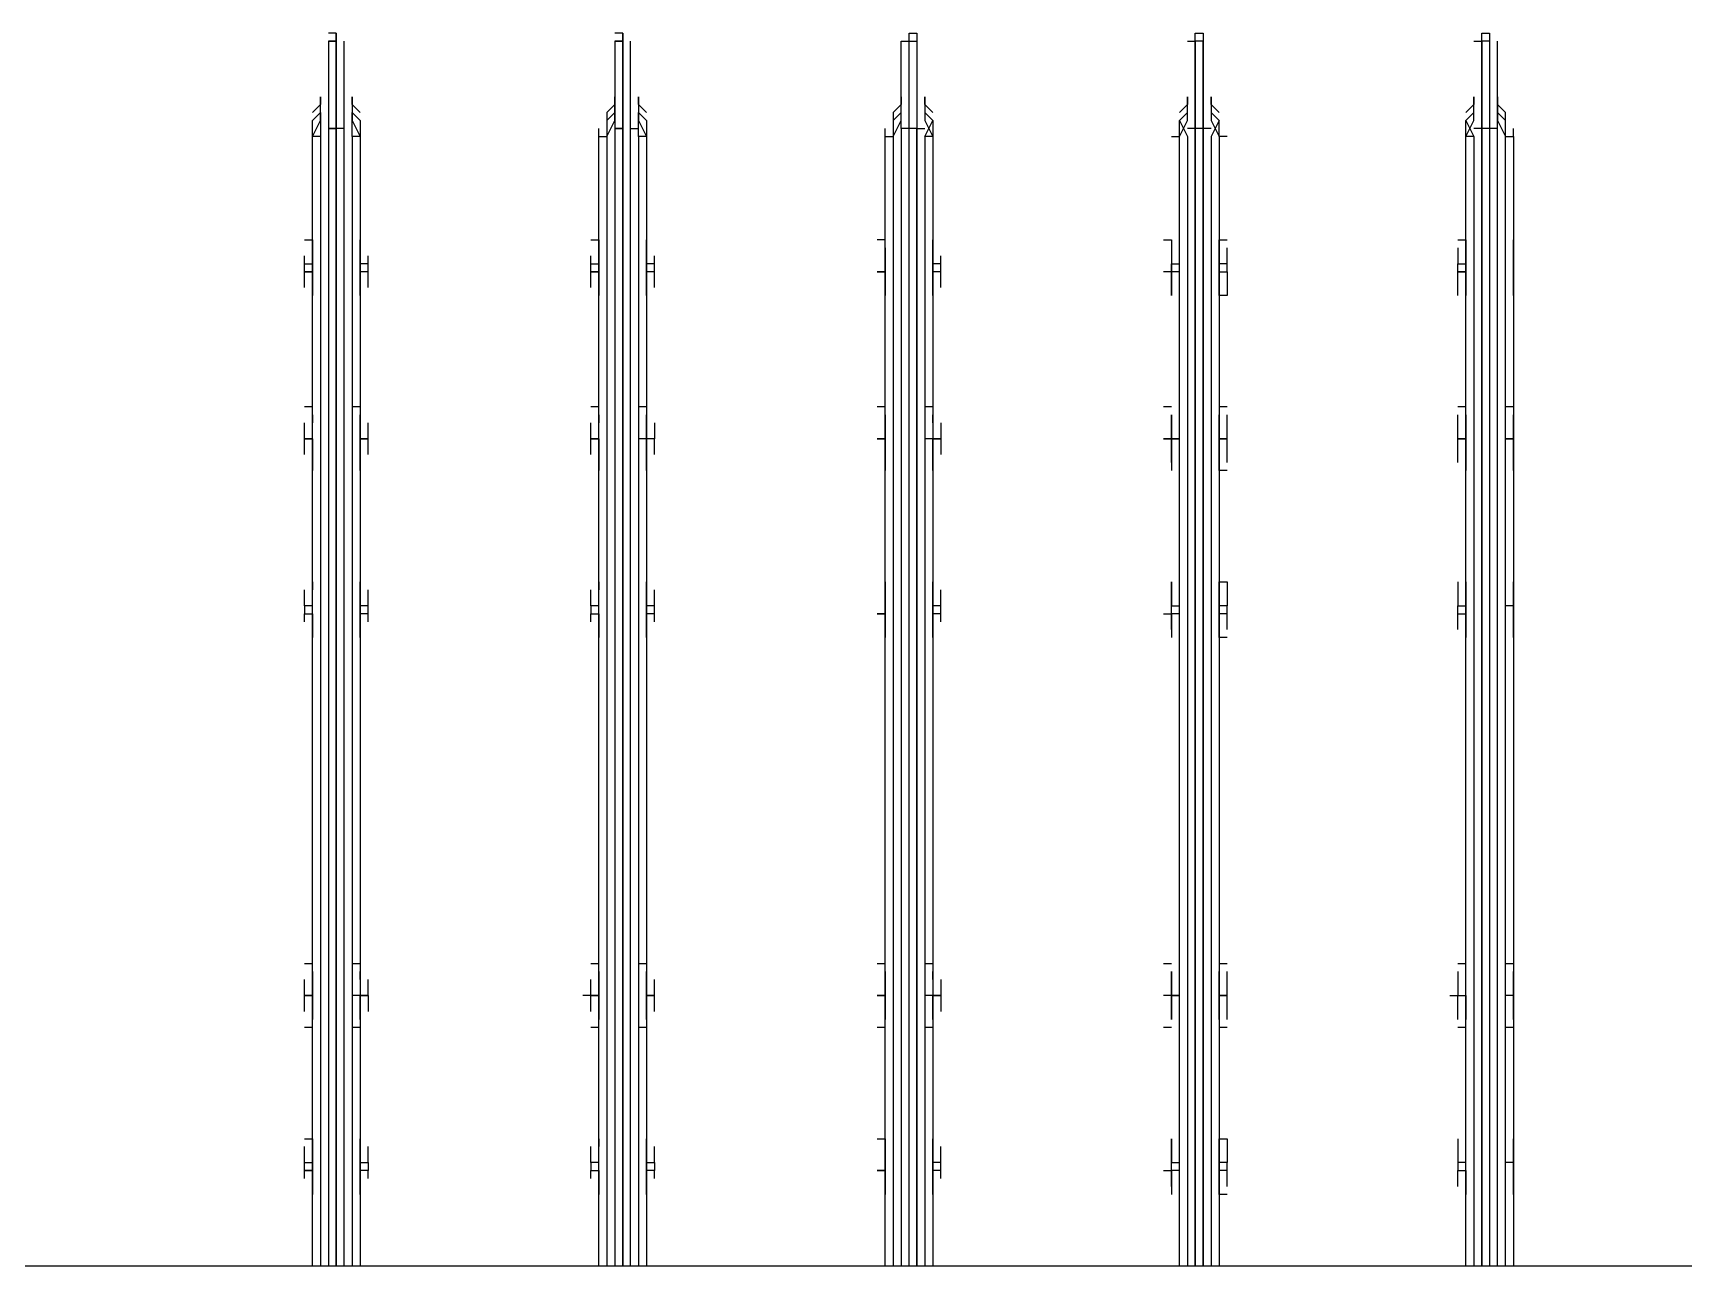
# Model space of a CAD drawing. Header units: metres. Extents: x 532315 to 532639, y 2674519 to 2674914.
# Drawn here: x 532484.3201 to 532484.6072, y 2674743.9991 to 2674744.2135 of the extents above; entities that cross this region are included whole.
import ezdxf

# ---------------------------------------------------------------- set-up
doc = ezdxf.new("R2010")
doc.units = ezdxf.units.M
doc.header["$MEASUREMENT"] = 0
doc.linetypes.add('PDF_IMPORT', pattern=[1, 0.8, -0.2])
doc.layers.add('IDT', color=7, linetype='Continuous')

# ---------------------------------------------------------------- blocks, each defined once
blk = doc.blocks.new('IDT')
at = {"layer": 'IDT', "color": 0, "lineweight": 25}
for p, q in [((15.02116, 15.16384), (14.44023, 15.16384)), ((14.74176, 14.96743), (14.74176, 15.16384)), ((14.74314, 15.16384), (14.74314, 14.96743)), ((14.74453, 15.16384), (14.74453, 14.96605)), ((14.74591, 14.96605), (14.74591, 15.16384)), ((14.74729, 14.96605), (14.74729, 15.16384)), ((14.74729, 15.16384), (14.74729, 14.96605)), ((14.74868, 14.96743), (14.74868, 15.16384)), ((14.75006, 15.16384), (14.75006, 14.96743)), ((14.79294, 14.96743), (14.79294, 15.16384)), ((14.79432, 14.96743), (14.79432, 15.16384)), ((14.7957, 14.96605), (14.7957, 15.16384)), ((14.7957, 15.16384), (14.7957, 14.96605)), ((14.79709, 14.96605), (14.79709, 15.16384)), ((14.79709, 15.16384), (14.79709, 14.96605)), ((14.79847, 14.96743), (14.79847, 15.16384)), ((14.79985, 15.16384), (14.79985, 14.96743)), ((14.84273, 14.96743), (14.84273, 15.16384)), ((14.84411, 14.96743), (14.84411, 15.16384)), ((14.8455, 14.96605), (14.8455, 15.16384)), ((14.8455, 15.16384), (14.8455, 14.96605)), ((14.84688, 15.16384), (14.84688, 14.96605)), ((14.84826, 14.96605), (14.84826, 15.16384)), ((14.84965, 14.96743), (14.84965, 15.16384)), ((14.85103, 15.16384), (14.85103, 14.96743)), ((14.89252, 14.96743), (14.89252, 15.16384)), ((14.89391, 14.96743), (14.89391, 15.16384)), ((14.89529, 15.16384), (14.89529, 14.96605)), ((14.89667, 15.16384), (14.89667, 14.96605)), ((14.89667, 14.96605), (14.89667, 15.16384)), ((14.89806, 14.96605), (14.89806, 15.16384)), ((14.89944, 14.96743), (14.89944, 15.16384)), ((14.90082, 15.16384), (14.90082, 14.96743)), ((14.94232, 14.96743), (14.94232, 15.16384)), ((14.9437, 14.96743), (14.9437, 15.16384)), ((14.94508, 15.16384), (14.94508, 14.96605)), ((14.94647, 14.96605), (14.94647, 15.16384)), ((14.94647, 15.16384), (14.94647, 14.96605)), ((14.94785, 14.96605), (14.94785, 15.16384)), ((14.94923, 14.96743), (14.94923, 15.16384)), ((14.95062, 15.16384), (14.95062, 14.96743)), ((14.74176, 15.15139), (14.74176, 15.14724)), ((14.75006, 15.14724), (14.75006, 15.15139)), ((14.79155, 15.15139), (14.79294, 15.15139)), ((14.79294, 15.15139), (14.79294, 15.14724)), ((14.80124, 15.14724), (14.80124, 15.15139)), ((14.84273, 15.15139), (14.84273, 15.14171)), ((14.85103, 15.14724), (14.85103, 15.15139)), ((14.89252, 15.15139), (14.89252, 15.14724)), ((14.90082, 15.14724), (14.90082, 15.15139)), ((14.94232, 15.15139), (14.94232, 15.14724)), ((14.95062, 15.14724), (14.95062, 15.15139)), ((14.74176, 15.15001), (14.74176, 15.14863)), ((14.75144, 15.15001), (14.75144, 15.14863)), ((14.75144, 15.14863), (14.75144, 15.14724)), ((14.79155, 15.15001), (14.79155, 15.14863)), ((14.79155, 15.14863), (14.79155, 15.14724)), ((14.80124, 15.15001), (14.80124, 15.14863)), ((14.80124, 15.14863), (14.80124, 15.14724)), ((14.84135, 15.14863), (14.84135, 15.14724)), ((14.84273, 15.15001), (14.84273, 15.14863)), ((14.85103, 15.14863), (14.85103, 15.15001)), ((14.85103, 15.14724), (14.85103, 15.14863)), ((14.89114, 15.14863), (14.89114, 15.14724)), ((14.89252, 15.15001), (14.89252, 15.14863)), ((14.90082, 15.14863), (14.90082, 15.15001)), ((14.90221, 15.14863), (14.90221, 15.14724)), ((14.94093, 15.14863), (14.94093, 15.14724)), ((14.94232, 15.15001), (14.94232, 15.14863)), ((14.95062, 15.14863), (14.95062, 15.15001)), ((14.952, 15.14863), (14.952, 15.14724)), ((14.74176, 15.14724), (14.74176, 15.14586)), ((14.74176, 15.14724), (14.74176, 15.14586)), ((14.74176, 15.14586), (14.74176, 15.14171)), ((14.74176, 15.14586), (14.74314, 15.14586)), ((14.75144, 15.14724), (14.75006, 15.14724)), ((14.75144, 15.14724), (14.75006, 15.14724)), ((14.75006, 15.14724), (14.75006, 15.14171)), ((14.75006, 15.14586), (14.75144, 15.14586)), ((14.75144, 15.14586), (14.75144, 15.14724)), ((14.75144, 15.14309), (14.75144, 15.14586)), ((14.79155, 15.14724), (14.79294, 15.14724)), ((14.79155, 15.14724), (14.79155, 15.14586)), ((14.79155, 15.14309), (14.79155, 15.14586)), ((14.79155, 15.14586), (14.79294, 15.14586)), ((14.79294, 15.14724), (14.79294, 15.14586)), ((14.79294, 15.14586), (14.79294, 15.14171)), ((14.79985, 15.14724), (14.80124, 15.14724)), ((14.80124, 15.14586), (14.79985, 15.14586)), ((14.80124, 15.14724), (14.80124, 15.14586)), ((14.80262, 15.14724), (14.80124, 15.14724)), ((14.80124, 15.14724), (14.80124, 15.14586)), ((14.80124, 15.14586), (14.80124, 15.14171)), ((14.80124, 15.14309), (14.80124, 15.14586)), ((14.84135, 15.14724), (14.84273, 15.14724)), ((14.84135, 15.14724), (14.84135, 15.14586)), ((14.84135, 15.14586), (14.84273, 15.14586)), ((14.84135, 15.14586), (14.84135, 15.14309)), ((14.85103, 15.14586), (14.85103, 15.14724)), ((14.85103, 15.14724), (14.85241, 15.14724)), ((14.85241, 15.14724), (14.85103, 15.14724)), ((14.85103, 15.14586), (14.85103, 15.14724)), ((14.85103, 15.14309), (14.85103, 15.14586)), ((14.85103, 15.14171), (14.85103, 15.14586)), ((14.89114, 15.14724), (14.89252, 15.14724)), ((14.89114, 15.14586), (14.89114, 15.14724)), ((14.89114, 15.14586), (14.89114, 15.14309)), ((14.89252, 15.14586), (14.89114, 15.14586)), ((14.89252, 15.14724), (14.89252, 15.14586)), ((14.89252, 15.14586), (14.89252, 15.14171)), ((14.90221, 15.14724), (14.90082, 15.14724)), ((14.90221, 15.14724), (14.90082, 15.14724)), ((14.90082, 15.14724), (14.90082, 15.14586)), ((14.90082, 15.14586), (14.90221, 15.14586)), ((14.90082, 15.14586), (14.90082, 15.14171)), ((14.90221, 15.14586), (14.90221, 15.14724)), ((14.90221, 15.14586), (14.90221, 15.14309)), ((14.94093, 15.14724), (14.94232, 15.14724)), ((14.94093, 15.14586), (14.94093, 15.14724)), ((14.94093, 15.14586), (14.94093, 15.14309)), ((14.94232, 15.14586), (14.94093, 15.14586)), ((14.94232, 15.14724), (14.94232, 15.14586)), ((14.94232, 15.14586), (14.94232, 15.14171)), ((14.952, 15.14724), (14.95062, 15.14724)), ((14.95062, 15.14586), (14.95062, 15.14724)), ((14.95062, 15.14724), (14.952, 15.14724)), ((14.95062, 15.14171), (14.95062, 15.14586)), ((14.952, 15.14586), (14.95062, 15.14586)), ((14.952, 15.14724), (14.952, 15.14586)), ((14.952, 15.14586), (14.952, 15.14309)), ((14.75144, 15.14171), (14.75144, 15.14309)), ((14.79155, 15.14171), (14.79155, 15.14309)), ((14.79294, 15.14171), (14.79155, 15.14171)), ((14.80124, 15.14171), (14.80124, 15.14309)), ((14.84273, 15.14171), (14.84273, 15.14309)), ((14.85103, 15.14171), (14.85103, 15.14309)), ((14.85241, 15.14171), (14.85103, 15.14171)), ((14.89252, 15.14171), (14.89252, 15.14309)), ((14.90082, 15.14171), (14.90082, 15.14309)), ((14.94232, 15.14171), (14.94232, 15.14309)), ((14.95062, 15.14171), (14.95062, 15.14309)), ((14.952, 15.14171), (14.95062, 15.14171)), ((14.74176, 15.12235), (14.74314, 15.12235)), ((14.75006, 15.12235), (14.75144, 15.12235)), ((14.79155, 15.12235), (14.79294, 15.12235)), ((14.80124, 15.12235), (14.80262, 15.12235)), ((14.84273, 15.12235), (14.84411, 15.12235)), ((14.85103, 15.12235), (14.85241, 15.12235)), ((14.89252, 15.12235), (14.89391, 15.12235)), ((14.90082, 15.12235), (14.90221, 15.12235)), ((14.94232, 15.12235), (14.9437, 15.12235)), ((14.95062, 15.12235), (14.952, 15.12235)), ((14.74176, 15.11958), (14.74176, 15.12096)), ((14.74176, 15.12096), (14.74176, 15.11681)), ((14.74176, 15.11681), (14.74176, 15.11958)), ((14.75006, 15.11681), (14.75006, 15.12096)), ((14.75144, 15.12096), (14.75144, 15.11958)), ((14.75144, 15.11958), (14.75144, 15.11681)), ((14.79155, 15.12096), (14.79155, 15.11958)), ((14.79155, 15.11958), (14.79155, 15.11681)), ((14.79294, 15.12096), (14.79294, 15.11266)), ((14.80124, 15.12096), (14.80124, 15.11958)), ((14.80124, 15.11681), (14.80124, 15.12096)), ((14.80124, 15.11958), (14.80124, 15.11681)), ((14.84135, 15.11681), (14.84135, 15.11958)), ((14.84273, 15.11958), (14.84273, 15.12096)), ((14.84273, 15.12096), (14.84273, 15.11681)), ((14.85103, 15.11681), (14.85103, 15.12096)), ((14.85103, 15.12096), (14.85103, 15.11958)), ((14.85103, 15.11958), (14.85103, 15.11681)), ((14.89114, 15.11958), (14.89114, 15.11681)), ((14.89252, 15.11958), (14.89252, 15.12096)), ((14.89252, 15.12096), (14.89252, 15.11681)), ((14.90082, 15.11681), (14.90082, 15.12096)), ((14.90082, 15.12096), (14.90082, 15.11958)), ((14.90221, 15.11958), (14.90221, 15.11681)), ((14.94093, 15.11681), (14.94093, 15.11958)), ((14.94232, 15.11958), (14.94232, 15.12096)), ((14.94232, 15.12096), (14.94232, 15.11681)), ((14.95062, 15.11681), (14.95062, 15.12096)), ((14.95062, 15.12096), (14.95062, 15.11958)), ((14.952, 15.11958), (14.952, 15.11681)), ((14.74176, 15.11405), (14.74176, 15.11681)), ((14.74176, 15.11681), (14.74176, 15.11266)), ((14.74176, 15.11681), (14.74314, 15.11681)), ((14.75144, 15.11681), (14.75006, 15.11681)), ((14.75144, 15.11681), (14.75006, 15.11681)), ((14.75006, 15.11681), (14.75006, 15.11266)), ((14.75144, 15.11681), (14.75006, 15.11681)), ((14.75283, 15.11681), (14.75144, 15.11681)), ((14.75144, 15.11405), (14.75144, 15.11681)), ((14.79155, 15.11681), (14.79294, 15.11681)), ((14.79294, 15.11681), (14.79155, 15.11681)), ((14.79294, 15.11681), (14.79155, 15.11681)), ((14.79155, 15.11681), (14.79155, 15.11405)), ((14.80124, 15.11681), (14.79985, 15.11681)), ((14.79985, 15.11681), (14.80124, 15.11681)), ((14.80124, 15.11681), (14.80124, 15.11405)), ((14.80124, 15.11266), (14.80124, 15.11681)), ((14.80124, 15.11681), (14.80262, 15.11681)), ((14.84273, 15.11681), (14.84135, 15.11681)), ((14.84135, 15.11405), (14.84135, 15.11681)), ((14.84135, 15.11681), (14.84273, 15.11681)), ((14.84273, 15.11681), (14.84411, 15.11681)), ((14.84273, 15.11266), (14.84273, 15.11681)), ((14.85103, 15.11405), (14.85103, 15.11681)), ((14.85103, 15.11681), (14.85241, 15.11681)), ((14.85241, 15.11681), (14.85103, 15.11681)), ((14.85103, 15.11681), (14.85103, 15.11266)), ((14.89114, 15.11681), (14.89252, 15.11681)), ((14.89252, 15.11681), (14.89114, 15.11681)), ((14.89114, 15.11681), (14.89114, 15.11405)), ((14.89114, 15.11681), (14.89252, 15.11681)), ((14.89252, 15.11681), (14.89252, 15.11266)), ((14.90221, 15.11681), (14.90082, 15.11681)), ((14.90082, 15.11266), (14.90082, 15.11681)), ((14.90082, 15.11681), (14.90221, 15.11681)), ((14.90221, 15.11681), (14.90082, 15.11681)), ((14.90082, 15.11681), (14.90221, 15.11681)), ((14.90221, 15.11681), (14.90221, 15.11405)), ((14.90221, 15.11681), (14.90359, 15.11681)), ((14.94232, 15.11681), (14.94093, 15.11681)), ((14.94093, 15.11681), (14.94232, 15.11681)), ((14.94232, 15.11681), (14.94093, 15.11681)), ((14.94093, 15.11681), (14.94093, 15.11405)), ((14.94232, 15.11681), (14.9437, 15.11681)), ((14.94232, 15.11266), (14.94232, 15.11681)), ((14.95062, 15.11266), (14.95062, 15.11681)), ((14.95062, 15.11681), (14.952, 15.11681)), ((14.952, 15.11681), (14.95062, 15.11681)), ((14.952, 15.11681), (14.95062, 15.11681)), ((14.95062, 15.11681), (14.952, 15.11681)), ((14.952, 15.11681), (14.952, 15.11405)), ((14.74176, 15.11266), (14.74176, 15.11405)), ((14.75144, 15.11266), (14.75144, 15.11405)), ((14.79155, 15.11405), (14.79155, 15.11266)), ((14.80124, 15.11405), (14.80124, 15.11266)), ((14.84273, 15.11405), (14.84273, 15.11266)), ((14.85103, 15.11266), (14.85103, 15.11405)), ((14.89252, 15.11266), (14.89252, 15.11405)), ((14.90082, 15.11405), (14.90082, 15.11266)), ((14.94232, 15.11405), (14.94232, 15.11266)), ((14.95062, 15.11405), (14.95062, 15.11266)), ((14.74176, 15.11128), (14.74314, 15.11128)), ((14.75006, 15.11128), (14.75144, 15.11128)), ((14.79155, 15.11128), (14.79294, 15.11128)), ((14.80124, 15.11128), (14.80262, 15.11128)), ((14.84273, 15.11128), (14.84411, 15.11128)), ((14.85103, 15.11128), (14.85241, 15.11128)), ((14.89252, 15.11128), (14.89391, 15.11128)), ((14.90082, 15.11128), (14.90221, 15.11128)), ((14.94232, 15.11128), (14.9437, 15.11128)), ((14.95062, 15.11128), (14.952, 15.11128)), ((14.74176, 15.05457), (14.74176, 15.05042)), ((14.74176, 15.05319), (14.74176, 15.05181)), ((14.75006, 15.05042), (14.75006, 15.05457)), ((14.75144, 15.05319), (14.75144, 15.05181)), ((14.79155, 15.05457), (14.79294, 15.05457)), ((14.79155, 15.05319), (14.79155, 15.05181)), ((14.79294, 15.05457), (14.79294, 15.05042)), ((14.80124, 15.05042), (14.80124, 15.05457)), ((14.80124, 15.05319), (14.80124, 15.05181)), ((14.84273, 15.05457), (14.84273, 15.04904)), ((14.84273, 15.05319), (14.84273, 15.05181)), ((14.85103, 15.05042), (14.85103, 15.05457)), ((14.85103, 15.05319), (14.85103, 15.05181)), ((14.89252, 15.05457), (14.89252, 15.04904)), ((14.89252, 15.05319), (14.89252, 15.05181)), ((14.90082, 15.05042), (14.90082, 15.05457)), ((14.90082, 15.05181), (14.90082, 15.05319)), ((14.94232, 15.05457), (14.94232, 15.05042)), ((14.94232, 15.05319), (14.94232, 15.05181)), ((14.95062, 15.05042), (14.95062, 15.05457)), ((14.95062, 15.05181), (14.95062, 15.05319)), ((14.74176, 15.05181), (14.74176, 15.05042)), ((14.74176, 15.05042), (14.74176, 15.04489)), ((14.74176, 15.05042), (14.74176, 15.04904)), ((14.75006, 15.04904), (14.75006, 15.05042)), ((14.75144, 15.05042), (14.75006, 15.05042)), ((14.75144, 15.05181), (14.75144, 15.05042)), ((14.75144, 15.05042), (14.75144, 15.04904)), ((14.79155, 15.05181), (14.79155, 15.05042)), ((14.79155, 15.05042), (14.79294, 15.05042)), ((14.79155, 15.05042), (14.79155, 15.04904)), ((14.79294, 15.05042), (14.79294, 15.04904)), ((14.79985, 15.05042), (14.80124, 15.05042)), ((14.80124, 15.05181), (14.80124, 15.05042)), ((14.80124, 15.05042), (14.80124, 15.04904)), ((14.80262, 15.05042), (14.80124, 15.05042)), ((14.80124, 15.05042), (14.80124, 15.04904)), ((14.84135, 15.05181), (14.84135, 15.05042)), ((14.84135, 15.05042), (14.84273, 15.05042)), ((14.84135, 15.05042), (14.84135, 15.04904)), ((14.85103, 15.05181), (14.85103, 15.05042)), ((14.85103, 15.05042), (14.85103, 15.04489)), ((14.85103, 15.04627), (14.85103, 15.05042)), ((14.85103, 15.05042), (14.85241, 15.05042)), ((14.85241, 15.05042), (14.85103, 15.05042)), ((14.89114, 15.05181), (14.89114, 15.05042)), ((14.89114, 15.05042), (14.89252, 15.05042)), ((14.89114, 15.05042), (14.89114, 15.04904)), ((14.90221, 15.05042), (14.90082, 15.05042)), ((14.90221, 15.05042), (14.90082, 15.05042)), ((14.90082, 15.05042), (14.90082, 15.04904)), ((14.90221, 15.05181), (14.90221, 15.05042)), ((14.90221, 15.04904), (14.90221, 15.05042)), ((14.94093, 15.05181), (14.94093, 15.05042)), ((14.94093, 15.05042), (14.94232, 15.05042)), ((14.94093, 15.05042), (14.94093, 15.04904)), ((14.94232, 15.05042), (14.94232, 15.04904)), ((14.952, 15.05042), (14.95062, 15.05042)), ((14.952, 15.05042), (14.95062, 15.05042)), ((14.95062, 15.05042), (14.95062, 15.04904)), ((14.952, 15.05181), (14.952, 15.05042)), ((14.952, 15.04904), (14.952, 15.05042)), ((14.74176, 15.04627), (14.74176, 15.04904)), ((14.74176, 15.04904), (14.74314, 15.04904)), ((14.75006, 15.04489), (14.75006, 15.04904)), ((14.75144, 15.04904), (14.75006, 15.04904)), ((14.75144, 15.04627), (14.75144, 15.04904)), ((14.79155, 15.04627), (14.79155, 15.04904)), ((14.79155, 15.04904), (14.79294, 15.04904)), ((14.79294, 15.04904), (14.79294, 15.04489)), ((14.80124, 15.04904), (14.79985, 15.04904)), ((14.80124, 15.04904), (14.80124, 15.04489)), ((14.80124, 15.04627), (14.80124, 15.04904)), ((14.84135, 15.04904), (14.84273, 15.04904)), ((14.84135, 15.04904), (14.84135, 15.04627)), ((14.84273, 15.04904), (14.84273, 15.04489)), ((14.89114, 15.04904), (14.89252, 15.04904)), ((14.89114, 15.04904), (14.89114, 15.04627)), ((14.89252, 15.04904), (14.89252, 15.04489)), ((14.90082, 15.04904), (14.90221, 15.04904)), ((14.90082, 15.04904), (14.90082, 15.04489)), ((14.90221, 15.04904), (14.90221, 15.04627)), ((14.94093, 15.04904), (14.94232, 15.04904)), ((14.94093, 15.04904), (14.94093, 15.04627)), ((14.94232, 15.04904), (14.94232, 15.04489)), ((14.95062, 15.04904), (14.952, 15.04904)), ((14.95062, 15.04904), (14.95062, 15.04489)), ((14.952, 15.04904), (14.952, 15.04627)), ((14.74176, 15.04489), (14.74176, 15.04627)), ((14.75144, 15.04489), (14.75144, 15.04627)), ((14.79155, 15.04489), (14.79155, 15.04627)), ((14.79294, 15.04489), (14.79155, 15.04489)), ((14.80124, 15.04489), (14.80124, 15.04627)), ((14.84273, 15.04489), (14.84273, 15.04627)), ((14.85103, 15.04489), (14.85103, 15.04627)), ((14.89252, 15.04489), (14.89252, 15.04627)), ((14.90082, 15.04489), (14.90082, 15.04627)), ((14.94232, 15.04489), (14.94232, 15.04627)), ((14.95062, 15.04489), (14.95062, 15.04627)), ((14.74176, 15.02553), (14.74176, 15.01999)), ((14.74176, 15.02276), (14.74176, 15.02414)), ((14.75006, 15.01999), (14.75006, 15.02553)), ((14.75144, 15.02414), (14.75144, 15.02276)), ((14.79155, 15.02553), (14.79294, 15.02553)), ((14.79155, 15.02414), (14.79155, 15.02276)), ((14.79294, 15.02553), (14.79294, 15.01999)), ((14.80124, 15.01999), (14.80124, 15.02553)), ((14.80124, 15.02414), (14.80124, 15.02276)), ((14.84273, 15.02553), (14.84273, 15.01999)), ((14.84273, 15.02414), (14.84273, 15.02276)), ((14.85103, 15.01999), (14.85103, 15.02553)), ((14.85103, 15.02414), (14.85103, 15.02276)), ((14.89252, 15.02553), (14.89252, 15.01584)), ((14.89252, 15.02414), (14.89252, 15.02276)), ((14.90082, 15.01999), (14.90082, 15.02553)), ((14.90082, 15.02276), (14.90082, 15.02414)), ((14.94232, 15.02553), (14.94232, 15.01999)), ((14.94232, 15.02414), (14.94232, 15.02276)), ((14.95062, 15.01999), (14.95062, 15.02553)), ((14.95062, 15.02276), (14.95062, 15.02414)), ((14.74176, 15.01999), (14.74176, 15.02276)), ((14.75144, 15.02276), (14.75144, 15.01999)), ((14.79155, 15.02276), (14.79155, 15.01999)), ((14.80124, 15.02276), (14.80124, 15.01999)), ((14.84135, 15.01999), (14.84135, 15.02276)), ((14.85103, 15.02276), (14.85103, 15.01999)), ((14.89114, 15.02276), (14.89114, 15.01999)), ((14.90221, 15.02276), (14.90221, 15.01999)), ((14.94093, 15.02276), (14.94093, 15.01999)), ((14.952, 15.02276), (14.952, 15.01999)), ((14.74176, 15.01999), (14.74314, 15.01999)), ((14.74314, 15.01999), (14.74176, 15.01999)), ((14.74176, 15.01999), (14.74176, 15.01723)), ((14.74176, 15.01584), (14.74176, 15.01999)), ((14.75006, 15.01584), (14.75006, 15.01999)), ((14.75006, 15.01999), (14.75144, 15.01999)), ((14.75144, 15.01999), (14.75006, 15.01999)), ((14.75144, 15.01999), (14.75006, 15.01999)), ((14.75006, 15.01999), (14.75144, 15.01999)), ((14.75144, 15.01999), (14.75144, 15.01723)), ((14.79155, 15.01999), (14.79294, 15.01999)), ((14.79294, 15.01999), (14.79155, 15.01999)), ((14.79155, 15.01999), (14.79155, 15.01723)), ((14.79294, 15.01999), (14.79294, 15.01584)), ((14.80124, 15.01999), (14.79985, 15.01999)), ((14.79985, 15.01999), (14.80124, 15.01999)), ((14.80124, 15.01999), (14.80124, 15.01723)), ((14.80124, 15.01584), (14.80124, 15.01999)), ((14.80124, 15.01999), (14.80262, 15.01999)), ((14.80262, 15.01999), (14.80124, 15.01999)), ((14.80124, 15.01999), (14.80262, 15.01999)), ((14.84273, 15.01999), (14.84135, 15.01999)), ((14.84135, 15.01723), (14.84135, 15.01999)), ((14.84135, 15.01999), (14.84273, 15.01999)), ((14.84273, 15.01999), (14.84411, 15.01999)), ((14.84273, 15.01584), (14.84273, 15.01999)), ((14.85103, 15.01999), (14.85103, 15.01723)), ((14.85103, 15.01584), (14.85103, 15.01999)), ((14.85103, 15.01999), (14.85241, 15.01999)), ((14.85241, 15.01999), (14.85103, 15.01999)), ((14.85241, 15.01999), (14.85103, 15.01999)), ((14.85103, 15.01999), (14.85241, 15.01999)), ((14.89114, 15.01999), (14.89252, 15.01999)), ((14.89114, 15.01723), (14.89114, 15.01999)), ((14.89114, 15.01999), (14.89252, 15.01999)), ((14.89252, 15.01999), (14.89391, 15.01999)), ((14.90221, 15.01999), (14.90082, 15.01999)), ((14.90082, 15.01999), (14.90221, 15.01999)), ((14.90221, 15.01999), (14.90082, 15.01999)), ((14.90082, 15.01999), (14.90082, 15.01584)), ((14.90221, 15.01999), (14.90221, 15.01723)), ((14.94093, 15.01999), (14.94232, 15.01999)), ((14.94232, 15.01999), (14.94093, 15.01999)), ((14.94093, 15.01999), (14.94093, 15.01723)), ((14.94232, 15.01999), (14.94232, 15.01584)), ((14.952, 15.01999), (14.95062, 15.01999)), ((14.95062, 15.01999), (14.952, 15.01999)), ((14.952, 15.01999), (14.95062, 15.01999)), ((14.95062, 15.01999), (14.95062, 15.01584)), ((14.952, 15.01999), (14.952, 15.01723)), ((14.74176, 15.01723), (14.74176, 15.01584)), ((14.75144, 15.01723), (14.75144, 15.01584)), ((14.79155, 15.01723), (14.79155, 15.01584)), ((14.80124, 15.01723), (14.80124, 15.01584)), ((14.84273, 15.01723), (14.84273, 15.01584)), ((14.85103, 15.01723), (14.85103, 15.01584)), ((14.89252, 15.01584), (14.89252, 15.01723)), ((14.90082, 15.01584), (14.90082, 15.01723)), ((14.94232, 15.01584), (14.94232, 15.01723)), ((14.95062, 15.01584), (14.95062, 15.01723)), ((14.74176, 15.01446), (14.74314, 15.01446)), ((14.75006, 15.01446), (14.75144, 15.01446)), ((14.79155, 15.01446), (14.79294, 15.01446)), ((14.80124, 15.01446), (14.80262, 15.01446)), ((14.84273, 15.01446), (14.84411, 15.01446)), ((14.85103, 15.01446), (14.85241, 15.01446)), ((14.89252, 15.01446), (14.89391, 15.01446)), ((14.90082, 15.01446), (14.90221, 15.01446)), ((14.94232, 15.01446), (14.9437, 15.01446)), ((14.95062, 15.01446), (14.952, 15.01446)), ((14.74176, 14.99371), (14.74176, 14.9951)), ((14.74176, 14.9951), (14.74176, 14.99095)), ((14.74176, 14.98956), (14.74176, 14.99371)), ((14.75006, 14.99095), (14.75006, 14.9951)), ((14.75144, 14.9951), (14.75144, 14.99371)), ((14.75144, 14.99371), (14.75144, 14.99095)), ((14.79155, 14.99371), (14.79155, 14.9951)), ((14.79155, 14.9951), (14.79294, 14.9951)), ((14.79155, 14.99095), (14.79155, 14.99371)), ((14.79294, 14.9951), (14.79294, 14.99095)), ((14.80124, 14.99095), (14.80124, 14.9951)), ((14.80124, 14.9951), (14.80124, 14.99371)), ((14.80124, 14.99371), (14.80124, 14.99095)), ((14.84135, 14.99371), (14.84135, 14.99095)), ((14.84273, 14.99371), (14.84273, 14.9951)), ((14.84273, 14.9951), (14.84273, 14.99095)), ((14.85103, 14.9951), (14.85103, 14.99371)), ((14.85103, 14.99095), (14.85103, 14.9951)), ((14.85103, 14.99371), (14.85103, 14.99095)), ((14.89114, 14.99371), (14.89114, 14.99095)), ((14.89252, 14.99371), (14.89252, 14.9951)), ((14.89252, 14.9951), (14.89252, 14.99095)), ((14.90082, 14.99095), (14.90082, 14.9951)), ((14.90082, 14.9951), (14.90082, 14.99371)), ((14.90221, 14.99371), (14.90221, 14.99095)), ((14.94093, 14.99371), (14.94093, 14.99095)), ((14.94232, 14.99371), (14.94232, 14.9951)), ((14.94232, 14.9951), (14.94232, 14.99095)), ((14.95062, 14.99095), (14.95062, 14.9951)), ((14.95062, 14.9951), (14.95062, 14.99371)), ((14.952, 14.99371), (14.952, 14.99095)), ((14.74176, 14.99095), (14.74176, 14.98956)), ((14.74176, 14.98818), (14.74176, 14.98956)), ((14.74176, 14.98956), (14.74176, 14.98541)), ((14.75144, 14.99095), (14.75006, 14.99095)), ((14.75006, 14.98956), (14.75006, 14.99095)), ((14.75006, 14.99095), (14.75144, 14.99095)), ((14.75006, 14.98541), (14.75006, 14.98956)), ((14.75144, 14.98956), (14.75006, 14.98956)), ((14.75144, 14.99095), (14.75144, 14.98956)), ((14.75144, 14.98818), (14.75144, 14.98956)), ((14.79294, 14.99095), (14.79155, 14.99095)), ((14.79155, 14.99095), (14.79155, 14.98956)), ((14.79155, 14.98956), (14.79294, 14.98956)), ((14.79155, 14.98956), (14.79155, 14.98818)), ((14.79294, 14.99095), (14.79294, 14.98541)), ((14.79985, 14.99095), (14.80124, 14.99095)), ((14.80124, 14.98956), (14.79985, 14.98956)), ((14.80124, 14.99095), (14.80124, 14.98956)), ((14.80124, 14.98818), (14.80124, 14.99095)), ((14.80124, 14.99095), (14.80262, 14.99095)), ((14.80124, 14.98541), (14.80124, 14.98956)), ((14.84135, 14.99095), (14.84273, 14.99095)), ((14.84135, 14.99095), (14.84135, 14.98956)), ((14.84135, 14.98956), (14.84273, 14.98956)), ((14.84135, 14.98956), (14.84135, 14.98818)), ((14.84273, 14.99095), (14.84273, 14.98956)), ((14.84273, 14.98956), (14.84273, 14.98541)), ((14.85103, 14.99095), (14.85241, 14.99095)), ((14.85241, 14.99095), (14.85103, 14.99095)), ((14.85103, 14.98956), (14.85103, 14.99095)), ((14.85103, 14.99095), (14.85103, 14.98956)), ((14.85103, 14.98818), (14.85103, 14.98956)), ((14.85103, 14.98956), (14.85103, 14.98541)), ((14.89114, 14.99095), (14.89252, 14.99095)), ((14.89114, 14.99095), (14.89114, 14.98956)), ((14.89114, 14.98956), (14.89252, 14.98956)), ((14.89114, 14.98956), (14.89114, 14.98818)), ((14.89252, 14.99095), (14.89252, 14.98956)), ((14.89252, 14.98956), (14.89252, 14.98541)), ((14.90221, 14.99095), (14.90082, 14.99095)), ((14.90082, 14.98956), (14.90082, 14.99095)), ((14.90082, 14.99095), (14.90221, 14.99095)), ((14.90082, 14.98541), (14.90082, 14.98956)), ((14.90221, 14.98956), (14.90082, 14.98956)), ((14.90221, 14.99095), (14.90221, 14.98956)), ((14.90221, 14.98956), (14.90221, 14.98818)), ((14.94093, 14.99095), (14.94232, 14.99095)), ((14.94093, 14.99095), (14.94093, 14.98956)), ((14.94093, 14.98956), (14.94232, 14.98956)), ((14.94093, 14.98956), (14.94093, 14.98818)), ((14.94232, 14.99095), (14.94232, 14.98956)), ((14.94232, 14.98956), (14.94232, 14.98541)), ((14.952, 14.99095), (14.95062, 14.99095)), ((14.95062, 14.98956), (14.95062, 14.99095)), ((14.95062, 14.99095), (14.952, 14.99095)), ((14.95062, 14.98541), (14.95062, 14.98956)), ((14.952, 14.98956), (14.95062, 14.98956)), ((14.952, 14.99095), (14.952, 14.98956)), ((14.952, 14.98956), (14.952, 14.98818)), ((14.74176, 14.9868), (14.74176, 14.98818)), ((14.75144, 14.9868), (14.75144, 14.98818)), ((14.79155, 14.98818), (14.79155, 14.9868)), ((14.80124, 14.9868), (14.80124, 14.98818)), ((14.84273, 14.98818), (14.84273, 14.9868)), ((14.85103, 14.9868), (14.85103, 14.98818)), ((14.89252, 14.98818), (14.89252, 14.9868)), ((14.90082, 14.9868), (14.90082, 14.98818)), ((14.94232, 14.98818), (14.94232, 14.9868)), ((14.95062, 14.9868), (14.95062, 14.98818)), ((14.75144, 14.98541), (14.75006, 14.98541)), ((14.79294, 14.98541), (14.79155, 14.98541)), ((14.80262, 14.98541), (14.80124, 14.98541)), ((14.85103, 14.98541), (14.85241, 14.98541)), ((14.90221, 14.98541), (14.90082, 14.98541)), ((14.952, 14.98541), (14.95062, 14.98541)), ((14.74314, 14.96743), (14.74176, 14.96743)), ((14.74176, 14.96743), (14.74176, 14.96605)), ((14.74314, 14.96743), (14.74314, 14.96328)), ((14.74453, 14.96467), (14.74314, 14.96743)), ((14.75006, 14.96467), (14.74868, 14.96743)), ((14.74868, 14.96743), (14.75006, 14.96743)), ((14.75006, 14.96743), (14.74868, 14.96467)), ((14.75006, 14.96743), (14.75006, 14.96605)), ((14.79155, 14.96743), (14.79294, 14.96743)), ((14.79432, 14.96467), (14.79294, 14.96743)), ((14.79294, 14.96743), (14.79294, 14.96605)), ((14.79294, 14.96467), (14.79432, 14.96743)), ((14.79985, 14.96743), (14.79847, 14.96467)), ((14.79985, 14.96467), (14.79847, 14.96743)), ((14.80124, 14.96743), (14.79985, 14.96743)), ((14.79985, 14.96743), (14.79985, 14.96605)), ((14.84411, 14.96467), (14.84273, 14.96743)), ((14.84273, 14.96605), (14.84273, 14.96743)), ((14.84273, 14.96743), (14.84411, 14.96743)), ((14.84411, 14.96743), (14.84273, 14.96467)), ((14.84965, 14.96743), (14.84826, 14.96467)), ((14.85103, 14.96743), (14.84965, 14.96743)), ((14.84965, 14.96328), (14.84965, 14.96743)), ((14.85103, 14.96743), (14.85103, 14.96605)), ((14.89391, 14.96467), (14.89252, 14.96743)), ((14.89252, 14.96605), (14.89252, 14.96743)), ((14.89252, 14.96743), (14.89391, 14.96743)), ((14.89391, 14.96743), (14.89391, 14.96328)), ((14.89944, 14.96743), (14.89806, 14.96467)), ((14.90082, 14.96743), (14.89944, 14.96743)), ((14.89944, 14.96328), (14.89944, 14.96743)), ((14.90082, 14.96743), (14.90082, 14.96605)), ((14.9437, 14.96467), (14.94232, 14.96743)), ((14.94232, 14.96605), (14.94232, 14.96743)), ((14.94232, 14.96743), (14.9437, 14.96743)), ((14.9437, 14.96743), (14.9437, 14.96328)), ((14.94923, 14.96328), (14.94923, 14.96743)), ((14.94923, 14.96743), (14.95062, 14.96743)), ((14.95062, 14.96743), (14.94923, 14.96467)), ((14.95062, 14.96743), (14.95062, 14.96605)), ((14.74314, 14.96605), (14.74314, 14.96467)), ((14.74314, 14.96467), (14.74453, 14.96328)), ((14.74453, 14.96605), (14.74591, 14.96605)), ((14.74453, 14.96605), (14.74453, 14.95084)), ((14.74453, 14.96052), (14.74453, 14.96467)), ((14.74591, 14.96605), (14.74729, 14.96605)), ((14.74591, 14.94945), (14.74591, 14.96605)), ((14.74729, 14.95084), (14.74729, 14.96605)), ((14.74729, 14.96605), (14.74868, 14.96605)), ((14.74729, 14.96605), (14.74729, 14.94945)), ((14.75006, 14.96467), (14.74868, 14.96328)), ((14.74868, 14.96328), (14.75006, 14.96467)), ((14.74868, 14.96467), (14.74868, 14.96052)), ((14.75006, 14.96605), (14.75006, 14.96467)), ((14.79294, 14.96605), (14.79294, 14.96467)), ((14.79294, 14.96467), (14.79432, 14.96328)), ((14.79432, 14.96328), (14.79294, 14.96467)), ((14.79432, 14.96605), (14.7957, 14.96605)), ((14.79432, 14.96052), (14.79432, 14.96467)), ((14.7957, 14.96605), (14.79709, 14.96605)), ((14.7957, 14.94945), (14.7957, 14.96605)), ((14.7957, 14.96605), (14.7957, 14.95084)), ((14.79709, 14.95084), (14.79709, 14.96605)), ((14.79709, 14.96605), (14.79847, 14.96605)), ((14.79709, 14.96605), (14.79709, 14.94945)), ((14.79847, 14.96467), (14.79847, 14.96052)), ((14.79985, 14.96467), (14.79847, 14.96328)), ((14.79847, 14.96328), (14.79985, 14.96467)), ((14.79985, 14.96605), (14.79985, 14.96467)), ((14.84273, 14.96467), (14.84273, 14.96605)), ((14.84273, 14.96467), (14.84411, 14.96328)), ((14.84411, 14.96328), (14.84273, 14.96467)), ((14.8455, 14.96605), (14.84411, 14.96605)), ((14.84411, 14.96052), (14.84411, 14.96467)), ((14.8455, 14.94945), (14.8455, 14.96605)), ((14.8455, 14.96605), (14.84688, 14.96605)), ((14.8455, 14.95084), (14.8455, 14.96605)), ((14.84688, 14.96605), (14.84688, 14.94945)), ((14.84688, 14.96605), (14.84826, 14.96605)), ((14.84826, 14.96605), (14.84826, 14.95084)), ((14.84826, 14.96467), (14.84826, 14.96052)), ((14.84826, 14.96328), (14.84965, 14.96467)), ((14.84965, 14.96467), (14.84965, 14.96605)), ((14.89252, 14.96467), (14.89252, 14.96605)), ((14.89391, 14.96328), (14.89252, 14.96467)), ((14.89529, 14.96605), (14.89391, 14.96605)), ((14.89391, 14.96052), (14.89391, 14.96467)), ((14.89529, 14.96605), (14.89529, 14.95084)), ((14.89806, 14.96605), (14.89667, 14.96605)), ((14.89667, 14.96605), (14.89806, 14.96605)), ((14.89667, 14.96605), (14.89667, 14.94945)), ((14.89667, 14.94945), (14.89667, 14.96605)), ((14.89806, 14.95084), (14.89806, 14.96605)), ((14.89806, 14.96467), (14.89806, 14.96052)), ((14.89806, 14.96328), (14.89944, 14.96467)), ((14.89944, 14.96467), (14.89944, 14.96605)), ((14.94232, 14.96467), (14.94232, 14.96605)), ((14.9437, 14.96328), (14.94232, 14.96467)), ((14.9437, 14.96052), (14.9437, 14.96467)), ((14.94508, 14.96605), (14.94647, 14.96605)), ((14.94508, 14.96605), (14.94508, 14.95084)), ((14.94785, 14.96605), (14.94647, 14.96605)), ((14.94647, 14.96605), (14.94785, 14.96605)), ((14.94647, 14.96605), (14.94647, 14.94945)), ((14.94647, 14.94945), (14.94647, 14.96605)), ((14.94785, 14.95084), (14.94785, 14.96605)), ((14.95062, 14.96467), (14.94923, 14.96328)), ((14.94923, 14.96467), (14.94923, 14.96052)), ((14.95062, 14.96605), (14.95062, 14.96467)), ((14.74314, 14.96328), (14.74453, 14.9619)), ((14.74453, 14.9619), (14.74453, 14.96052)), ((14.74868, 14.9619), (14.75006, 14.96328)), ((14.74868, 14.96052), (14.74868, 14.9619)), ((14.79294, 14.96328), (14.79432, 14.9619)), ((14.79432, 14.9619), (14.79432, 14.96052)), ((14.79847, 14.9619), (14.79985, 14.96328)), ((14.79847, 14.96052), (14.79847, 14.9619)), ((14.84273, 14.96328), (14.84411, 14.9619)), ((14.84411, 14.9619), (14.84411, 14.96052)), ((14.84826, 14.9619), (14.84965, 14.96328)), ((14.84826, 14.96052), (14.84826, 14.9619)), ((14.89252, 14.96328), (14.89391, 14.9619)), ((14.89391, 14.9619), (14.89391, 14.96052)), ((14.89806, 14.9619), (14.89944, 14.96328)), ((14.89806, 14.96052), (14.89806, 14.9619)), ((14.94232, 14.96328), (14.9437, 14.9619)), ((14.9437, 14.9619), (14.9437, 14.96052)), ((14.94923, 14.9619), (14.95062, 14.96328)), ((14.94923, 14.96052), (14.94923, 14.9619)), ((14.74591, 14.95084), (14.74729, 14.95084)), ((14.74729, 14.94945), (14.74591, 14.94945)), ((14.74868, 14.95084), (14.74729, 14.95084)), ((14.7957, 14.95084), (14.79709, 14.95084)), ((14.79709, 14.94945), (14.7957, 14.94945)), ((14.79847, 14.95084), (14.79709, 14.95084)), ((14.84688, 14.95084), (14.8455, 14.95084)), ((14.84688, 14.94945), (14.8455, 14.94945)), ((14.84826, 14.95084), (14.84688, 14.95084)), ((14.89806, 14.95084), (14.89667, 14.95084)), ((14.89667, 14.95084), (14.89806, 14.95084)), ((14.89667, 14.94945), (14.89806, 14.94945)), ((14.94785, 14.95084), (14.94647, 14.95084)), ((14.94647, 14.95084), (14.94785, 14.95084)), ((14.94647, 14.94945), (14.94785, 14.94945))]:
    blk.add_line(p, q, dxfattribs=at)
at = {"layer": 'IDT', "color": 0, "linetype": 'PDF_IMPORT', "lineweight": 25, "ltscale": 0.001667}
blk.add_line((14.74176, 15.14863), (14.74176, 15.14171), dxfattribs=at)

msp = doc.modelspace()

# ---------------------------------------------------------------- block references
at = {"layer": 'IDT', "color": 8, "rotation": 180}
msp.add_blockref('IDT', (532499.31928, 2674759.16297), dxfattribs=at)

doc.saveas('drawing.dxf')
